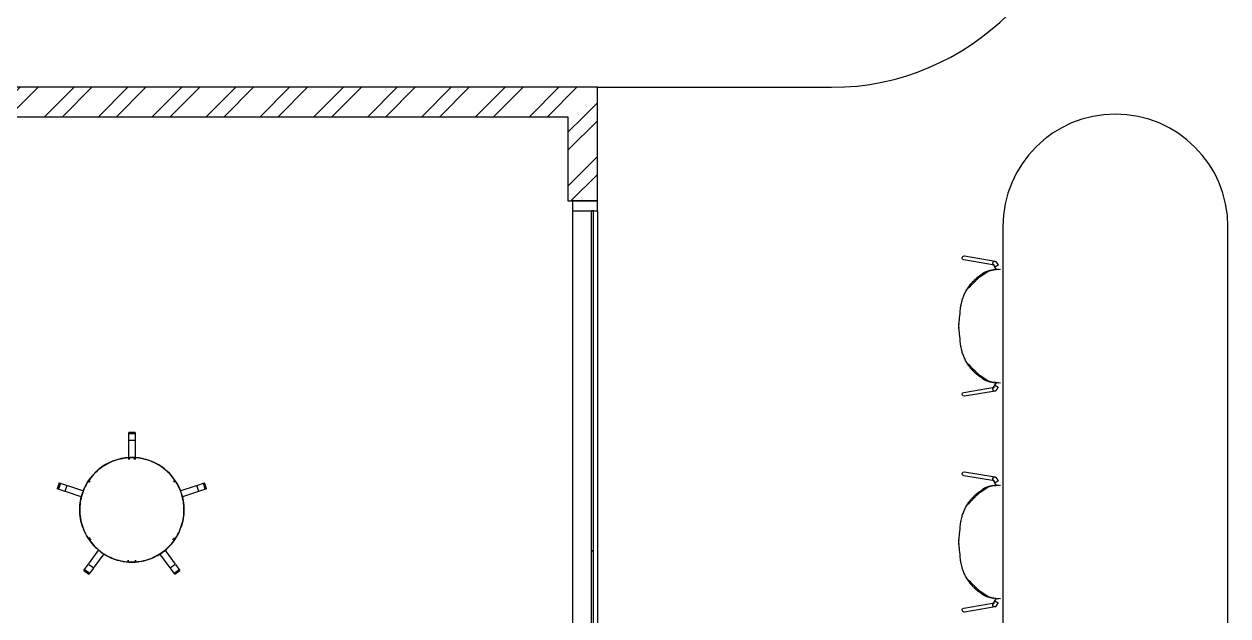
# Model space of a CAD drawing. Extents: x 6433 to 75181, y -2986 to 56414.
# Drawn here: x 26433 to 31248, y 18507 to 20876 of the extents above; entities that cross this region are included whole.
import ezdxf

# ---------------------------------------------------------------- set-up
doc = ezdxf.new("R2010")
doc.units = 0
doc.header["$MEASUREMENT"] = 0
for name, color, linetype in [('A-Furniture', 252, 'CONTINUOUS'), ('A-General', 1, 'CONTINUOUS'), ('A-Hatch__Brick', 2, 'CONTINUOUS'), ('A-Wall__Brick', 6, 'CONTINUOUS'), ('A-Window', 4, 'CONTINUOUS')]:
    doc.layers.add(name, color=color, linetype=linetype)
pattern_1 = [(45, (8381.06, 65736.02), (-107.76307, 107.76307), []), (45, (8452.9, 65736.02), (-107.76307, 107.76307), [])]

msp = doc.modelspace()

# ---------------------------------------------------------------- hatches: boundary and pattern name
at = {"layer": 'A-Hatch__Brick'}
h = msp.add_hatch(dxfattribs=at)
h.set_pattern_fill('ANSI32', color=256, scale=16, style=0)
h.set_pattern_definition(pattern_1)
h.paths.add_polyline_path([(28725.9, 20504.9), (28725.9, 20622.9), (25045.8, 20622.9), (25045.8, 20504.9), (28607.9, 20504.9)])
h = msp.add_hatch(dxfattribs=at)
h.set_pattern_fill('ANSI32', color=256, scale=16, style=0)
h.set_pattern_definition(pattern_1)
h.paths.add_polyline_path([(28725.9, 14887.9), (28607.9, 14887.9), (28607.9, 14084.9), (28725.9, 14084.9), (28725.9, 14578.8)])
h.paths.add_polyline_path([(28725.9, 20504.9), (28607.9, 20504.9), (28607.9, 20167.9), (28725.9, 20167.9)])

# ---------------------------------------------------------------- linework, layer by layer
at = {"layer": 'A-Furniture'}
for p, q in [((30348, 20065.6), (30348, 17939.4)), ((31248, 17939.4), (31248, 20065.6)), ((30194.2, 19947.8), (30316.4, 19927)), ((30313.7, 19911.3), (30191.5, 19932)), ((30281.1, 19885.6), (30288.9, 19888.7)), ((30287.2, 19886), (30293.7, 19888.6)), ((30288.9, 19888.7), (30297.1, 19890.9)), ((30293.7, 19888.6), (30304.7, 19891)), ((30297.1, 19890.9), (30303.8, 19892.2)), ((30303.8, 19892.2), (30310.7, 19893.3)), ((30304.7, 19891), (30319.7, 19893.1)), ((30307.9, 19916.1), (30308, 19915.8)), ((30308, 19915.8), (30308.2, 19915.5)), ((30308.2, 19915.5), (30308.3, 19915.2)), ((30308.3, 19915.2), (30308.5, 19914.9)), ((30308.5, 19914.9), (30308.6, 19914.6)), ((30308.6, 19914.6), (30308.8, 19914.3)), ((30308.8, 19914.3), (30309, 19913.9)), ((30309, 19913.9), (30309.2, 19913.6)), ((30309.2, 19913.6), (30309.4, 19913.3)), ((30309.4, 19913.3), (30309.6, 19912.9)), ((30309.6, 19912.9), (30309.8, 19912.6)), ((30309.8, 19912.6), (30310, 19912.2)), ((30310, 19912.2), (30310.2, 19911.8)), ((30310.2, 19911.8), (30310.5, 19911.4)), ((30310.5, 19911.4), (30310.7, 19911)), ((30310.7, 19911), (30311, 19910.6)), ((30310.7, 19893.3), (30317.6, 19894)), ((30311, 19910.6), (30311.2, 19910.2)), ((30311.2, 19910.2), (30311.5, 19909.7)), ((30311.5, 19909.7), (30311.8, 19909.3)), ((30311.8, 19909.3), (30312.1, 19908.8)), ((30312.1, 19908.8), (30312.4, 19908.3)), ((30312.4, 19908.3), (30312.7, 19907.9)), ((30312.7, 19907.9), (30313, 19907.4)), ((30313, 19907.4), (30313.3, 19906.9)), ((30313.3, 19906.9), (30313.6, 19906.4)), ((30313.6, 19906.4), (30313.9, 19905.9)), ((30313.9, 19905.9), (30314.3, 19905.4)), ((30314.3, 19905.4), (30314.6, 19904.9)), ((30314.6, 19904.9), (30314.9, 19904.4)), ((30314.9, 19904.4), (30315.2, 19903.9)), ((30315.2, 19903.9), (30315.6, 19903.4)), ((30315.6, 19903.4), (30315.9, 19902.9)), ((30315.9, 19902.9), (30316.1, 19902.6)), ((30329.4, 19911.5), (30316.1, 19902.6)), ((30322.3, 19893.3), (30316.1, 19902.6)), ((30316.1, 19902.6), (30316.1, 19902.6)), ((30317.6, 19894), (30324.5, 19894.5)), ((30319.7, 19893.1), (30337.8, 19894.6)), ((30322.5, 19922.6), (30322.5, 19922.6)), ((30322.5, 19922.6), (30322.5, 19922.5)), ((30322.5, 19922.5), (30322.6, 19922.4)), ((30322.6, 19922.4), (30322.7, 19922.2)), ((30322.7, 19922.2), (30322.8, 19922.1)), ((30322.8, 19922.1), (30322.9, 19921.9)), ((30322.9, 19921.9), (30323, 19921.6)), ((30323, 19921.6), (30323.2, 19921.4)), ((30323.2, 19921.4), (30323.3, 19921.1)), ((30323.3, 19921.1), (30323.5, 19920.8)), ((30323.5, 19920.8), (30323.7, 19920.5)), ((30323.7, 19920.5), (30323.9, 19920.2)), ((30323.9, 19920.2), (30324.1, 19919.8)), ((30324.1, 19919.8), (30324.3, 19919.5)), ((30324.3, 19919.5), (30324.5, 19919.1)), ((30324.5, 19919.1), (30324.7, 19918.7)), ((30324.5, 19894.5), (30331.4, 19894.6)), ((30324.7, 19918.7), (30325, 19918.3)), ((30325, 19918.3), (30325.2, 19917.9)), ((30325.2, 19917.9), (30325.5, 19917.5)), ((30325.5, 19917.5), (30325.8, 19917.1)), ((30325.8, 19917.1), (30326.1, 19916.6)), ((30326.1, 19916.6), (30326.3, 19916.2)), ((30326.3, 19916.2), (30326.6, 19915.7)), ((30326.6, 19915.7), (30326.9, 19915.3)), ((30326.9, 19915.3), (30327.2, 19914.8)), ((30327.2, 19914.8), (30327.5, 19914.3)), ((30327.5, 19914.3), (30327.8, 19913.8)), ((30327.8, 19913.8), (30328.2, 19913.4)), ((30328.2, 19913.4), (30328.5, 19912.9)), ((30328.5, 19912.9), (30328.8, 19912.4)), ((30328.8, 19912.4), (30329.1, 19911.9)), ((30329.1, 19911.9), (30329.4, 19911.5)), ((30251.2, 19866), (30252.5, 19867)), ((30252.5, 19867), (30253.7, 19867.9)), ((30253.7, 19867.9), (30266.5, 19877.2)), ((30256.8, 19865.6), (30257.1, 19865.8)), ((30257.1, 19865.8), (30257.4, 19866)), ((30257.4, 19866), (30287.2, 19886)), ((30266.5, 19877.2), (30273.6, 19881.8)), ((30273.6, 19881.8), (30281.1, 19885.6)), ((30180.7, 19752.7), (30181.9, 19758.5)), ((30181.9, 19758.5), (30183.3, 19764.3)), ((30173.7, 19692.2), (30174.5, 19699.8)), ((30174.5, 19699.8), (30175.4, 19708.4)), ((30175.4, 19708.4), (30176.4, 19717.6)), ((30176.4, 19717.6), (30177.4, 19727.4)), ((30177.4, 19727.4), (30178.5, 19737.5)), ((30171.8, 19674.1), (30171.6, 19672.4)), ((30171.6, 19672.2), (30171.7, 19673.5)), ((30171.6, 19672.4), (30171.6, 19672.2)), ((30171.6, 19662), (30171.6, 19672.1)), ((30171.7, 19660.6), (30171.6, 19661.9)), ((30171.6, 19661.9), (30171.6, 19661.6)), ((30171.6, 19661.6), (30171.8, 19660)), ((30171.7, 19673.5), (30172, 19676.2)), ((30172, 19657.9), (30171.7, 19660.6)), ((30172, 19676.2), (30172.4, 19680.2)), ((30172.4, 19653.9), (30172, 19657.9)), ((30172.4, 19680.2), (30173, 19685.6)), ((30173, 19648.5), (30172.4, 19653.9)), ((30173, 19685.6), (30173.7, 19692.2)), ((30173.7, 19641.9), (30173, 19648.5)), ((30174.5, 19634.3), (30173.7, 19641.9)), ((30175.4, 19625.7), (30174.5, 19634.3)), ((30176.4, 19616.5), (30175.4, 19625.7)), ((30177.4, 19606.7), (30176.4, 19616.5)), ((30178.5, 19596.5), (30177.4, 19606.7)), ((30181.9, 19575.6), (30180.7, 19581.4)), ((30183.3, 19569.8), (30181.9, 19575.6)), ((30252.5, 19467.1), (30251.2, 19468.1)), ((30253.7, 19466.2), (30252.5, 19467.1)), ((30266.5, 19456.9), (30253.7, 19466.2)), ((30257.1, 19468.3), (30256.8, 19468.5)), ((30257.4, 19468.1), (30257.1, 19468.3)), ((30287.2, 19448.1), (30257.4, 19468.1)), ((30273.6, 19452.3), (30266.5, 19456.9)), ((30191.5, 19402.1), (30313.7, 19422.8)), ((30316.4, 19407.1), (30194.2, 19386.3)), ((30281.1, 19448.5), (30273.6, 19452.3)), ((30288.9, 19445.4), (30281.1, 19448.5)), ((30293.7, 19445.5), (30287.2, 19448.1)), ((30297.1, 19443.2), (30288.9, 19445.4)), ((30304.7, 19443), (30293.7, 19445.5)), ((30303.8, 19441.9), (30297.1, 19443.2)), ((30310.7, 19440.8), (30303.8, 19441.9)), ((30319.7, 19441), (30304.7, 19443)), ((30307.9, 19418), (30308, 19418.3)), ((30308, 19418.3), (30308.2, 19418.6)), ((30308.2, 19418.6), (30308.3, 19418.9)), ((30308.3, 19418.9), (30308.5, 19419.2)), ((30308.5, 19419.2), (30308.6, 19419.5)), ((30308.6, 19419.5), (30308.8, 19419.8)), ((30308.8, 19419.8), (30309, 19420.1)), ((30309, 19420.1), (30309.2, 19420.5)), ((30309.2, 19420.5), (30309.4, 19420.8)), ((30309.4, 19420.8), (30309.6, 19421.2)), ((30309.6, 19421.2), (30309.8, 19421.5)), ((30309.8, 19421.5), (30310, 19421.9)), ((30310, 19421.9), (30310.2, 19422.3)), ((30310.2, 19422.3), (30310.5, 19422.7)), ((30310.5, 19422.7), (30310.7, 19423.1)), ((30317.6, 19440.1), (30310.7, 19440.8)), ((30310.7, 19423.1), (30311, 19423.5)), ((30311, 19423.5), (30311.2, 19423.9)), ((30311.2, 19423.9), (30311.5, 19424.4)), ((30311.5, 19424.4), (30311.8, 19424.8)), ((30311.8, 19424.8), (30312.1, 19425.3)), ((30312.1, 19425.3), (30312.4, 19425.8)), ((30312.4, 19425.8), (30312.7, 19426.2)), ((30312.7, 19426.2), (30313, 19426.7)), ((30313, 19426.7), (30313.3, 19427.2)), ((30313.3, 19427.2), (30313.6, 19427.7)), ((30313.6, 19427.7), (30313.9, 19428.2)), ((30313.9, 19428.2), (30314.3, 19428.7)), ((30314.3, 19428.7), (30314.6, 19429.2)), ((30314.6, 19429.2), (30314.9, 19429.7)), ((30314.9, 19429.7), (30315.2, 19430.2)), ((30315.2, 19430.2), (30315.6, 19430.7)), ((30315.6, 19430.7), (30315.9, 19431.2)), ((30315.9, 19431.2), (30316.1, 19431.5)), ((30316.1, 19431.5), (30322.3, 19440.8)), ((30316.1, 19431.5), (30316.1, 19431.5)), ((30316.1, 19431.5), (30329.4, 19422.6)), ((30324.5, 19439.6), (30317.6, 19440.1)), ((30337.8, 19439.5), (30319.7, 19441)), ((30322.5, 19411.6), (30322.6, 19411.7)), ((30322.5, 19411.5), (30322.5, 19411.6)), ((30322.5, 19411.5), (30322.5, 19411.5)), ((30322.6, 19411.7), (30322.7, 19411.8)), ((30322.7, 19411.8), (30322.8, 19412)), ((30322.8, 19412), (30322.9, 19412.2)), ((30322.9, 19412.2), (30323, 19412.5)), ((30323, 19412.5), (30323.2, 19412.7)), ((30323.2, 19412.7), (30323.3, 19413)), ((30323.3, 19413), (30323.5, 19413.3)), ((30323.5, 19413.3), (30323.7, 19413.6)), ((30323.7, 19413.6), (30323.9, 19413.9)), ((30323.9, 19413.9), (30324.1, 19414.2)), ((30324.1, 19414.2), (30324.3, 19414.6)), ((30324.3, 19414.6), (30324.5, 19415)), ((30331.4, 19439.5), (30324.5, 19439.6)), ((30324.5, 19415), (30324.7, 19415.4)), ((30324.7, 19415.4), (30325, 19415.8)), ((30325, 19415.8), (30325.2, 19416.2)), ((30325.2, 19416.2), (30325.5, 19416.6)), ((30325.5, 19416.6), (30325.8, 19417)), ((30325.8, 19417), (30326.1, 19417.5)), ((30326.1, 19417.5), (30326.3, 19417.9)), ((30326.3, 19417.9), (30326.6, 19418.4)), ((30326.6, 19418.4), (30326.9, 19418.8)), ((30326.9, 19418.8), (30327.2, 19419.3)), ((30327.2, 19419.3), (30327.5, 19419.8)), ((30327.5, 19419.8), (30327.8, 19420.2)), ((30327.8, 19420.2), (30328.2, 19420.7)), ((30328.2, 19420.7), (30328.5, 19421.2)), ((30328.5, 19421.2), (30328.8, 19421.7)), ((30328.8, 19421.7), (30329.1, 19422.2)), ((30329.1, 19422.2), (30329.4, 19422.6)), ((26876.7, 19241.5), (26851.3, 19241.5)), ((26851.3, 19208.6), (26851.3, 19241.5)), ((26876.7, 19241.5), (26851.3, 19241.5)), ((26876.7, 19236.7), (26851.3, 19236.7)), ((26876.7, 19241.5), (26876.7, 19208.6)), ((26876.7, 19209.4), (26851.3, 19209.4)), ((26851.3, 19203.2), (26851.3, 19209.4)), ((26876.7, 19209.4), (26851.3, 19209.4)), ((26851.3, 19140), (26851.3, 19203.2)), ((26876.7, 19209.4), (26876.7, 19203.2)), ((26876.7, 19203.2), (26876.7, 19140)), ((26769.8, 19117.9), (26762.4, 19114)), ((26777.3, 19121.5), (26769.8, 19117.9)), ((26784.9, 19124.8), (26777.3, 19121.5)), ((26792.7, 19127.9), (26784.9, 19124.8)), ((26800.6, 19130.6), (26792.7, 19127.9)), ((26808.6, 19132.9), (26800.6, 19130.6)), ((26816.7, 19135), (26808.6, 19132.9)), ((26824.8, 19136.7), (26816.7, 19135)), ((26833, 19138.1), (26824.8, 19136.7)), ((26841.3, 19139.2), (26833, 19138.1)), ((26849.6, 19139.9), (26841.3, 19139.2)), ((26857.9, 19140.4), (26849.6, 19139.9)), ((26866.3, 19140.4), (26857.9, 19140.4)), ((26874.6, 19140.2), (26866.3, 19140.4)), ((26882.9, 19139.6), (26874.6, 19140.2)), ((26891.2, 19138.7), (26882.9, 19139.6)), ((26899.5, 19137.4), (26891.2, 19138.7)), ((26907.7, 19135.8), (26899.5, 19137.4)), ((26915.8, 19133.9), (26907.7, 19135.8)), ((26923.8, 19131.7), (26915.8, 19133.9)), ((26931.8, 19129.1), (26923.8, 19131.7)), ((26939.6, 19126.3), (26931.8, 19129.1)), ((26947.3, 19123.1), (26939.6, 19126.3)), ((26954.9, 19119.6), (26947.3, 19123.1)), ((26962.3, 19115.8), (26954.9, 19119.6)), ((26710.3, 19072.8), (26704.8, 19066.5)), ((26716, 19078.8), (26710.3, 19072.8)), ((26722, 19084.6), (26716, 19078.8)), ((26728.2, 19090.2), (26722, 19084.6)), ((26734.7, 19095.5), (26728.2, 19090.2)), ((26741.3, 19100.5), (26734.7, 19095.5)), ((26748.2, 19105.3), (26741.3, 19100.5)), ((26755.2, 19109.8), (26748.2, 19105.3)), ((26762.4, 19114), (26755.2, 19109.8)), ((26969.6, 19111.8), (26962.3, 19115.8)), ((26976.7, 19107.4), (26969.6, 19111.8)), ((26983.6, 19102.7), (26976.7, 19107.4)), ((26990.4, 19097.8), (26983.6, 19102.7)), ((26996.9, 19092.6), (26990.4, 19097.8)), ((27003.2, 19087.2), (26996.9, 19092.6)), ((27009.3, 19081.5), (27003.2, 19087.2)), ((27015.2, 19075.6), (27009.3, 19081.5)), ((27020.8, 19069.4), (27015.2, 19075.6)), ((27026.2, 19063), (27020.8, 19069.4)), ((30313.7, 19047.9), (30191.5, 19068.6)), ((30194.2, 19084.4), (30316.4, 19063.7)), ((26573.7, 19039.7), (26565.8, 19015.5)), ((26573.7, 19039.7), (26565.8, 19015.5)), ((26578.2, 19038.2), (26570.3, 19014.1)), ((26573.7, 19039.7), (26604.9, 19029.6)), ((26604.1, 19029.8), (26596.3, 19005.7)), ((26604.1, 19029.8), (26596.3, 19005.7)), ((26604.1, 19029.8), (26610, 19027.9)), ((26610, 19027.9), (26670.4, 19008.3)), ((26677.3, 19024.8), (26673.8, 19017.3)), ((26681.2, 19032.2), (26677.3, 19024.8)), ((26685.4, 19039.4), (26681.2, 19032.2)), ((26689.8, 19046.5), (26685.4, 19039.4)), ((26694.5, 19053.4), (26689.8, 19046.5)), ((26699.5, 19060), (26694.5, 19053.4)), ((26704.8, 19066.5), (26699.5, 19060)), ((27031.3, 19056.5), (27026.2, 19063)), ((27036.1, 19049.7), (27031.3, 19056.5)), ((27040.7, 19042.7), (27036.1, 19049.7)), ((27045, 19035.5), (27040.7, 19042.7)), ((27049, 19028.2), (27045, 19035.5)), ((27052.7, 19020.7), (27049, 19028.2)), ((27056.1, 19013.1), (27052.7, 19020.7)), ((27057.7, 19008.3), (27118.1, 19027.9)), ((27118.1, 19027.9), (27124, 19029.8)), ((27123.2, 19029.6), (27154.4, 19039.7)), ((27131.8, 19005.7), (27124, 19029.8)), ((27131.8, 19005.7), (27124, 19029.8)), ((27157.7, 19014.1), (27149.9, 19038.2)), ((27162.3, 19015.5), (27154.4, 19039.7)), ((27162.3, 19015.5), (27154.4, 19039.7)), ((30257.4, 19002.7), (30287.2, 19022.6)), ((30273.6, 19018.4), (30281.1, 19022.3)), ((30281.1, 19022.3), (30288.9, 19025.3)), ((30287.2, 19022.6), (30293.7, 19025.3)), ((30288.9, 19025.3), (30297.1, 19027.5)), ((30293.7, 19025.3), (30304.7, 19027.7)), ((30297.1, 19027.5), (30303.8, 19028.9)), ((30303.8, 19028.9), (30310.7, 19029.9)), ((30304.7, 19027.7), (30319.7, 19029.7)), ((30307.9, 19052.7), (30308, 19052.4)), ((30308, 19052.4), (30308.2, 19052.1)), ((30308.2, 19052.1), (30308.3, 19051.8)), ((30308.3, 19051.8), (30308.5, 19051.5)), ((30308.5, 19051.5), (30308.6, 19051.2)), ((30308.6, 19051.2), (30308.8, 19050.9)), ((30308.8, 19050.9), (30309, 19050.6)), ((30309, 19050.6), (30309.2, 19050.3)), ((30309.2, 19050.3), (30309.4, 19049.9)), ((30309.4, 19049.9), (30309.6, 19049.6)), ((30309.6, 19049.6), (30309.8, 19049.2)), ((30309.8, 19049.2), (30310, 19048.8)), ((30310, 19048.8), (30310.2, 19048.5)), ((30310.2, 19048.5), (30310.5, 19048.1)), ((30310.5, 19048.1), (30310.7, 19047.7)), ((30310.7, 19047.7), (30311, 19047.2)), ((30310.7, 19029.9), (30317.6, 19030.7)), ((30311, 19047.2), (30311.2, 19046.8)), ((30311.2, 19046.8), (30311.5, 19046.4)), ((30311.5, 19046.4), (30311.8, 19045.9)), ((30311.8, 19045.9), (30312.1, 19045.5)), ((30312.1, 19045.5), (30312.4, 19045)), ((30312.4, 19045), (30312.7, 19044.5)), ((30312.7, 19044.5), (30313, 19044)), ((30313, 19044), (30313.3, 19043.5)), ((30313.3, 19043.5), (30313.6, 19043.1)), ((30313.6, 19043.1), (30313.9, 19042.6)), ((30313.9, 19042.6), (30314.3, 19042.1)), ((30314.3, 19042.1), (30314.6, 19041.5)), ((30314.6, 19041.5), (30314.9, 19041)), ((30314.9, 19041), (30315.2, 19040.5)), ((30315.2, 19040.5), (30315.6, 19040)), ((30315.6, 19040), (30315.9, 19039.5)), ((30315.9, 19039.5), (30316.1, 19039.2)), ((30329.4, 19048.1), (30316.1, 19039.2)), ((30316.1, 19039.2), (30316.1, 19039.3)), ((30322.3, 19030), (30316.1, 19039.2)), ((30317.6, 19030.7), (30324.5, 19031.1)), ((30319.7, 19029.7), (30337.8, 19031.3)), ((30322.5, 19059.3), (30322.5, 19059.2)), ((30322.5, 19059.2), (30322.5, 19059.2)), ((30322.5, 19059.2), (30322.6, 19059)), ((30322.6, 19059), (30322.7, 19058.9)), ((30322.7, 19058.9), (30322.8, 19058.7)), ((30322.8, 19058.7), (30322.9, 19058.5)), ((30322.9, 19058.5), (30323, 19058.3)), ((30323, 19058.3), (30323.2, 19058)), ((30323.2, 19058), (30323.3, 19057.8)), ((30323.3, 19057.8), (30323.5, 19057.5)), ((30323.5, 19057.5), (30323.7, 19057.2)), ((30323.7, 19057.2), (30323.9, 19056.8)), ((30323.9, 19056.8), (30324.1, 19056.5)), ((30324.1, 19056.5), (30324.3, 19056.1)), ((30324.3, 19056.1), (30324.5, 19055.8)), ((30324.5, 19055.8), (30324.7, 19055.4)), ((30324.5, 19031.1), (30331.4, 19031.3)), ((30324.7, 19055.4), (30325, 19055)), ((30325, 19055), (30325.2, 19054.6)), ((30325.2, 19054.6), (30325.5, 19054.2)), ((30325.5, 19054.2), (30325.8, 19053.7)), ((30325.8, 19053.7), (30326.1, 19053.3)), ((30326.1, 19053.3), (30326.3, 19052.8)), ((30326.3, 19052.8), (30326.6, 19052.4)), ((30326.6, 19052.4), (30326.9, 19051.9)), ((30326.9, 19051.9), (30327.2, 19051.5)), ((30327.2, 19051.5), (30327.5, 19051)), ((30327.5, 19051), (30327.8, 19050.5)), ((30327.8, 19050.5), (30328.2, 19050)), ((30328.2, 19050), (30328.5, 19049.5)), ((30328.5, 19049.5), (30328.8, 19049)), ((30328.8, 19049), (30329.1, 19048.6)), ((30329.1, 19048.6), (30329.4, 19048.1)), ((26597, 19005.4), (26565.8, 19015.5)), ((26602.2, 19003.7), (26596.3, 19005.7)), ((26661.8, 18984.4), (26602.2, 19003.7)), ((26660.6, 18977.8), (26659, 18969.6)), ((26662.6, 18985.9), (26660.6, 18977.8)), ((26664.9, 18993.9), (26662.6, 18985.9)), ((26667.6, 19001.8), (26664.9, 18993.9)), ((26670.5, 19009.6), (26667.6, 19001.8)), ((26673.8, 19017.3), (26670.5, 19009.6)), ((27059.2, 19005.4), (27056.1, 19013.1)), ((27062, 18997.5), (27059.2, 19005.4)), ((27064.4, 18989.6), (27062, 18997.5)), ((27066.6, 18981.5), (27064.4, 18989.6)), ((27125.9, 19003.7), (27066.3, 18984.4)), ((27068.4, 18973.4), (27066.6, 18981.5)), ((27069.9, 18965.2), (27068.4, 18973.4)), ((27131.8, 19005.7), (27125.9, 19003.7)), ((27162.3, 19015.5), (27131, 19005.4)), ((30251.2, 19002.7), (30252.5, 19003.6)), ((30252.5, 19003.6), (30253.7, 19004.5)), ((30253.7, 19004.5), (30266.5, 19013.8)), ((30256.8, 19002.3), (30257.1, 19002.5)), ((30257.1, 19002.5), (30257.4, 19002.7)), ((30266.5, 19013.8), (30273.6, 19018.4)), ((26655.6, 18936.4), (26655.5, 18931.9)), ((26655.5, 18931.9), (26655.7, 18923.6)), ((26655.9, 18944.8), (26655.6, 18936.4)), ((26655.7, 18923.6), (26656.2, 18915.3)), ((26656.6, 18953.1), (26655.9, 18944.8)), ((26657.6, 18961.4), (26656.6, 18953.1)), ((26659, 18969.6), (26657.6, 18961.4)), ((27071, 18956.9), (27069.9, 18965.2)), ((27071.9, 18948.6), (27071, 18956.9)), ((27072.4, 18940.3), (27071.9, 18948.6)), ((27072.2, 18919.1), (27072.5, 18927.4)), ((27072.5, 18931.9), (27072.4, 18940.3)), ((27072.5, 18927.4), (27072.5, 18931.9)), ((26656.2, 18915.3), (26657, 18907)), ((26657, 18907), (26658.2, 18898.7)), ((26658.2, 18898.7), (26659.7, 18890.5)), ((26659.7, 18890.5), (26661.5, 18882.4)), ((26661.5, 18882.4), (26663.6, 18874.3)), ((27063.1, 18870), (27065.5, 18878)), ((27065.5, 18878), (27067.4, 18886.1)), ((27067.4, 18886.1), (27069.1, 18894.3)), ((27069.1, 18894.3), (27070.5, 18902.5)), ((27070.5, 18902.5), (27071.5, 18910.8)), ((27071.5, 18910.8), (27072.2, 18919.1)), ((30180.7, 18889.3), (30181.9, 18895.1)), ((30181.9, 18895.1), (30183.3, 18900.9)), ((26663.6, 18874.3), (26666.1, 18866.3)), ((26666.1, 18866.3), (26668.9, 18858.5)), ((26668.9, 18858.5), (26672, 18850.7)), ((26672, 18850.7), (26675.4, 18843.1)), ((26675.4, 18843.1), (26679.1, 18835.6)), ((26679.1, 18835.6), (26683.1, 18828.3)), ((26683.1, 18828.3), (26687.4, 18821.2)), ((27042.7, 18824.4), (27046.9, 18831.7)), ((27046.9, 18831.7), (27050.7, 18839.1)), ((27050.7, 18839.1), (27054.3, 18846.6)), ((27054.3, 18846.6), (27057.5, 18854.3)), ((27057.5, 18854.3), (27060.5, 18862.1)), ((27060.5, 18862.1), (27063.1, 18870)), ((30173, 18822.3), (30173.7, 18828.8)), ((30173.7, 18828.8), (30174.5, 18836.5)), ((30174.5, 18836.5), (30175.4, 18845)), ((30175.4, 18845), (30176.4, 18854.3)), ((30176.4, 18854.3), (30177.4, 18864.1)), ((30177.4, 18864.1), (30178.5, 18874.2)), ((26687.4, 18821.2), (26691.9, 18814.2)), ((26691.9, 18814.2), (26696.8, 18807.4)), ((26696.8, 18807.4), (26701.9, 18800.8)), ((26701.9, 18800.8), (26707.3, 18794.4)), ((26707.3, 18794.4), (26712.9, 18788.3)), ((26712.9, 18788.3), (26718.8, 18782.4)), ((26718.8, 18782.4), (26724.9, 18776.7)), ((26999.8, 18773.7), (27006, 18779.3)), ((27006, 18779.3), (27012, 18785.1)), ((27012, 18785.1), (27017.8, 18791.1)), ((27017.8, 18791.1), (27023.3, 18797.4)), ((27023.3, 18797.4), (27028.6, 18803.8)), ((27028.6, 18803.8), (27033.5, 18810.5)), ((27033.5, 18810.5), (27038.3, 18817.4)), ((27038.3, 18817.4), (27042.7, 18824.4)), ((30171.8, 18810.8), (30171.6, 18809.1)), ((30171.6, 18808.9), (30171.7, 18810.1)), ((30171.6, 18809.1), (30171.6, 18808.9)), ((30171.6, 18798.6), (30171.6, 18808.8)), ((30171.7, 18797.3), (30171.6, 18798.5)), ((30171.6, 18798.5), (30171.6, 18798.3)), ((30171.6, 18798.3), (30171.8, 18796.6)), ((30171.7, 18810.1), (30172, 18812.8)), ((30172, 18794.6), (30171.7, 18797.3)), ((30172, 18812.8), (30172.4, 18816.9)), ((30172.4, 18790.5), (30172, 18794.6)), ((30172.4, 18816.9), (30173, 18822.3)), ((30173, 18785.1), (30172.4, 18790.5)), ((30173.7, 18778.6), (30173, 18785.1)), ((26694.3, 18720), (26731.6, 18771.4)), ((26751.8, 18756), (26714.9, 18705.1)), ((26724.9, 18776.7), (26731.2, 18771.2)), ((26731.2, 18771.2), (26737.7, 18766)), ((26737.7, 18766), (26744.5, 18761.1)), ((26744.5, 18761.1), (26751.4, 18756.5)), ((26751.4, 18756.5), (26758.5, 18752.1)), ((26758.5, 18752.1), (26765.8, 18748)), ((26765.8, 18748), (26773.2, 18744.3)), ((26773.2, 18744.3), (26780.8, 18740.8)), ((26780.8, 18740.8), (26788.5, 18737.6)), ((26788.5, 18737.6), (26796.3, 18734.7)), ((26796.3, 18734.7), (26804.3, 18732.2)), ((26804.3, 18732.2), (26812.3, 18729.9)), ((26919.5, 18730.9), (26927.5, 18733.3)), ((26927.5, 18733.3), (26935.4, 18736)), ((26935.4, 18736), (26943.2, 18739)), ((26943.2, 18739), (26950.8, 18742.3)), ((26950.8, 18742.3), (26958.3, 18746)), ((26958.3, 18746), (26965.7, 18749.9)), ((26965.7, 18749.9), (26972.9, 18754.1)), ((26972.9, 18754.1), (26979.9, 18758.6)), ((27013.2, 18705.1), (26976.2, 18756)), ((26979.9, 18758.6), (26986.7, 18763.4)), ((26986.7, 18763.4), (26993.4, 18768.4)), ((26993.4, 18768.4), (26999.8, 18773.7)), ((26996.4, 18771.4), (27033.7, 18720)), ((30174.5, 18770.9), (30173.7, 18778.6)), ((30175.4, 18762.4), (30174.5, 18770.9)), ((30176.4, 18753.1), (30175.4, 18762.4)), ((30177.4, 18743.3), (30176.4, 18753.1)), ((30178.5, 18733.2), (30177.4, 18743.3)), ((26671.9, 18689.1), (26689.6, 18713.5)), ((26671.9, 18689.1), (26692.4, 18674.2)), ((26671.9, 18689.1), (26692.4, 18674.2)), ((26674.7, 18693), (26695.2, 18678)), ((26690.7, 18715), (26694.3, 18720)), ((26690.7, 18715), (26711.2, 18700.1)), ((26690.7, 18715), (26711.2, 18700.1)), ((26710.1, 18698.6), (26692.4, 18674.2)), ((26714.9, 18705.1), (26711.2, 18700.1)), ((26812.3, 18729.9), (26820.4, 18728)), ((26820.4, 18728), (26828.6, 18726.5)), ((26828.6, 18726.5), (26836.8, 18725.2)), ((26836.8, 18725.2), (26845.1, 18724.3)), ((26845.1, 18724.3), (26853.5, 18723.7)), ((26853.5, 18723.7), (26861.8, 18723.4)), ((26861.8, 18723.4), (26870.1, 18723.5)), ((26870.1, 18723.5), (26878.5, 18723.9)), ((26878.5, 18723.9), (26886.8, 18724.7)), ((26886.8, 18724.7), (26895, 18725.7)), ((26895, 18725.7), (26903.3, 18727.1)), ((26903.3, 18727.1), (26911.4, 18728.9)), ((26911.4, 18728.9), (26919.5, 18730.9)), ((27016.8, 18700.1), (27013.2, 18705.1)), ((27016.8, 18700.1), (27037.4, 18715)), ((27016.8, 18700.1), (27037.4, 18715)), ((27035.7, 18674.2), (27017.9, 18698.6)), ((27032.9, 18678), (27053.4, 18693)), ((27033.7, 18720), (27037.4, 18715)), ((27035.7, 18674.2), (27056.2, 18689.1)), ((27035.7, 18674.2), (27056.2, 18689.1)), ((27038.5, 18713.5), (27056.2, 18689.1)), ((30181.9, 18712.2), (30180.7, 18718.1)), ((30183.3, 18706.5), (30181.9, 18712.2)), ((30252.5, 18603.8), (30251.2, 18604.7)), ((30253.7, 18602.9), (30252.5, 18603.8)), ((30266.5, 18593.6), (30253.7, 18602.9)), ((30257.1, 18604.9), (30256.8, 18605.1)), ((30257.4, 18604.7), (30257.1, 18604.9)), ((30287.2, 18584.8), (30257.4, 18604.7)), ((30273.6, 18589), (30266.5, 18593.6)), ((30281.1, 18585.1), (30273.6, 18589)), ((30191.5, 18538.7), (30313.7, 18559.5)), ((30316.4, 18543.7), (30194.2, 18523)), ((30288.9, 18582.1), (30281.1, 18585.1)), ((30293.7, 18582.1), (30287.2, 18584.8)), ((30297.1, 18579.8), (30288.9, 18582.1)), ((30304.7, 18579.7), (30293.7, 18582.1)), ((30303.8, 18578.5), (30297.1, 18579.8)), ((30310.7, 18577.5), (30303.8, 18578.5)), ((30319.7, 18577.7), (30304.7, 18579.7)), ((30307.9, 18554.7), (30308, 18555)), ((30308, 18555), (30308.2, 18555.3)), ((30308.2, 18555.3), (30308.3, 18555.6)), ((30308.3, 18555.6), (30308.5, 18555.9)), ((30308.5, 18555.9), (30308.6, 18556.2)), ((30308.6, 18556.2), (30308.8, 18556.5)), ((30308.8, 18556.5), (30309, 18556.8)), ((30309, 18556.8), (30309.2, 18557.1)), ((30309.2, 18557.1), (30309.4, 18557.5)), ((30309.4, 18557.5), (30309.6, 18557.8)), ((30309.6, 18557.8), (30309.8, 18558.2)), ((30309.8, 18558.2), (30310, 18558.6)), ((30310, 18558.6), (30310.2, 18558.9)), ((30310.2, 18558.9), (30310.5, 18559.3)), ((30310.5, 18559.3), (30310.7, 18559.7)), ((30317.6, 18576.7), (30310.7, 18577.5)), ((30310.7, 18559.7), (30311, 18560.2)), ((30311, 18560.2), (30311.2, 18560.6)), ((30311.2, 18560.6), (30311.5, 18561)), ((30311.5, 18561), (30311.8, 18561.5)), ((30311.8, 18561.5), (30312.1, 18561.9)), ((30312.1, 18561.9), (30312.4, 18562.4)), ((30312.4, 18562.4), (30312.7, 18562.9)), ((30312.7, 18562.9), (30313, 18563.4)), ((30313, 18563.4), (30313.3, 18563.8)), ((30313.3, 18563.8), (30313.6, 18564.3)), ((30313.6, 18564.3), (30313.9, 18564.8)), ((30313.9, 18564.8), (30314.3, 18565.3)), ((30314.3, 18565.3), (30314.6, 18565.8)), ((30314.6, 18565.8), (30314.9, 18566.4)), ((30314.9, 18566.4), (30315.2, 18566.9)), ((30315.2, 18566.9), (30315.6, 18567.4)), ((30315.6, 18567.4), (30315.9, 18567.9)), ((30315.9, 18567.9), (30316.1, 18568.1)), ((30316.1, 18568.1), (30322.3, 18577.4)), ((30316.1, 18568.1), (30316.1, 18568.1)), ((30316.1, 18568.1), (30329.4, 18559.3)), ((30324.5, 18576.3), (30317.6, 18576.7)), ((30337.8, 18576.1), (30319.7, 18577.7)), ((30322.5, 18548.2), (30322.6, 18548.4)), ((30322.5, 18548.1), (30322.5, 18548.2)), ((30322.5, 18548.2), (30322.5, 18548.2)), ((30322.6, 18548.4), (30322.7, 18548.5)), ((30322.7, 18548.5), (30322.8, 18548.7)), ((30322.8, 18548.7), (30322.9, 18548.9)), ((30322.9, 18548.9), (30323, 18549.1)), ((30323, 18549.1), (30323.2, 18549.4)), ((30323.2, 18549.4), (30323.3, 18549.6)), ((30323.3, 18549.6), (30323.5, 18549.9)), ((30323.5, 18549.9), (30323.7, 18550.2)), ((30323.7, 18550.2), (30323.9, 18550.6)), ((30323.9, 18550.6), (30324.1, 18550.9)), ((30324.1, 18550.9), (30324.3, 18551.3)), ((30324.3, 18551.3), (30324.5, 18551.6)), ((30331.4, 18576.1), (30324.5, 18576.3)), ((30324.5, 18551.6), (30324.7, 18552)), ((30324.7, 18552), (30325, 18552.4)), ((30325, 18552.4), (30325.2, 18552.8)), ((30325.2, 18552.8), (30325.5, 18553.2)), ((30325.5, 18553.2), (30325.8, 18553.7)), ((30325.8, 18553.7), (30326.1, 18554.1)), ((30326.1, 18554.1), (30326.3, 18554.6)), ((30326.3, 18554.6), (30326.6, 18555)), ((30326.6, 18555), (30326.9, 18555.5)), ((30326.9, 18555.5), (30327.2, 18555.9)), ((30327.2, 18555.9), (30327.5, 18556.4)), ((30327.5, 18556.4), (30327.8, 18556.9)), ((30327.8, 18556.9), (30328.2, 18557.4)), ((30328.2, 18557.4), (30328.5, 18557.9)), ((30328.5, 18557.9), (30328.8, 18558.3)), ((30328.8, 18558.3), (30329.1, 18558.8)), ((30329.1, 18558.8), (30329.4, 18559.3))]:
    msp.add_line(p, q, dxfattribs=at)
for centre, radius, start, end in [((30798, 20065.6), 450, 0, 180), ((26864, 18932), 209.5, 77.0106, 116.797), ((26864, 18932), 203.2, 92.3911, 94.3366), ((26864, 18932), 203.2, 85.6634, 87.6089), ((26864, 18932), 209.5, 49.3722, 75.2577), ((26864, 18932), 209.6, 118.5735, 158.2712), ((26864, 18932), 209.5, 21.726, 47.5269), ((26864, 18932), 203.2, 145.2239, 147.3661), ((26864, 18932), 203.2, 32.6339, 34.7761), ((26864, 18932), 209.6, 160.5426, 180), ((26864, 18932), 209.6, 0, 19.4574), ((26864, 18932), 209.6, 180, 199.3604), ((26864, 18932), 209.6, 340.6396, 0), ((26864, 18932), 209.5, 201.8581, 214.5217), ((26864, 18932), 209.6, 325.5008, 338.1389), ((26864, 18932), 209.5, 214.7387, 227.3435), ((26864, 18932), 203.2, 213.0983, 216.1828), ((26864, 18932), 209.6, 298.7937, 325.2388), ((26864, 18932), 203.2, 323.8172, 326.9017), ((26864, 18932), 209.5, 229.6036, 242.1811), ((26864, 18932), 209.5, 242.4511, 254.9973), ((26864, 18932), 209.6, 283.984, 296.5349), ((26864, 18932), 209.5, 257.2789, 283.6997), ((26864, 18932), 203.2, 265.0696, 266.5401), ((26864, 18932), 203.2, 273.4599, 274.9304)]:
    msp.add_arc(centre, radius, start, end, dxfattribs=at)
at = {"layer": 'A-Furniture', "extrusion": (0, 0, -1)}
for centre, major_axis, start_param, end_param in [((30192.8, 19939.9), (-1.34, -7.89), 0.087376, 2.967169), ((30192.8, 19939.9), (-1.34, -7.89), 2.967169, 3.228969), ((30315.1, 19919.2), (-1.34, -7.89), 0.087376, 2.967169), ((30315.2, 19919.3), (-7.31, -3.25), 1.134574, 2.967169), ((30315.1, 19919.2), (-1.34, -7.89), 2.967169, 4.014367), ((30315.1, 19919.2), (-1.34, -7.89), 4.276166, 4.537966), ((30315.1, 19414.9), (-1.34, 7.89), 3.316016, 5.93401), ((30315.2, 19414.7), (-7.31, 3.25), 3.316016, 5.148612), ((30315.1, 19414.9), (-1.34, 7.89), 2.530618, 3.316016), ((30315.1, 19414.9), (-1.34, 7.89), 1.745219, 2.007019), ((30315.2, 19414.7), (-7.31, 3.25), 2.530618, 3.054216), ((30192.8, 19394.2), (-1.34, 7.89), 3.316016, 6.195809), ((30192.8, 19394.2), (-1.34, 7.89), 3.054216, 3.316016), ((30192.8, 19076.5), (-1.34, -7.89), 0.087376, 2.967169), ((30192.8, 19076.5), (-1.34, -7.89), 2.967169, 3.228969), ((30315.1, 19055.8), (-1.34, -7.89), 0.087376, 2.967169), ((30315.2, 19056), (-7.31, -3.25), 1.134574, 2.967169), ((30315.1, 19055.8), (-1.34, -7.89), 2.967169, 4.014367), ((30315.1, 19055.8), (-1.34, -7.89), 4.276166, 4.537966), ((30192.8, 18530.9), (-1.34, 7.89), 3.316016, 6.195809), ((30315.1, 18551.6), (-1.34, 7.89), 3.316016, 5.93401), ((30315.2, 18551.4), (-7.31, 3.25), 3.316016, 5.148612), ((30315.1, 18551.6), (-1.34, 7.89), 2.530618, 3.316016), ((30315.1, 18551.6), (-1.34, 7.89), 1.745219, 2.007019), ((30315.2, 18551.4), (-7.31, 3.25), 2.530618, 3.054216), ((30192.8, 18530.9), (-1.34, 7.89), 3.054216, 3.316016)]:
    msp.add_ellipse(centre, major_axis=major_axis, ratio=0.962568, start_param=start_param, end_param=end_param, dxfattribs=at)
at = {"layer": 'A-Furniture'}
for points, knots in [([(30203.2, 19812.3), (30206, 19817), (30210.3, 19823.7), (30215.7, 19830.9), (30218.8, 19834.7), (30221.1, 19837.6), (30223.4, 19840.3), (30225.7, 19842.8), (30228.1, 19845.3), (30230.3, 19847.7), (30232.6, 19850), (30234.8, 19852.1), (30237, 19854.1), (30239, 19856), (30241, 19857.8), (30243, 19859.5), (30244.8, 19861), (30246.5, 19862.3), (30247.9, 19863.5), (30249.6, 19864.9), (30250.6, 19865.7), (30251.2, 19866)], [0, 0, 0, 0, 0.166667, 0.25, 0.291667, 0.333333, 0.375, 0.416667, 0.458333, 0.5, 0.541667, 0.583333, 0.625, 0.666667, 0.708333, 0.75, 0.791667, 0.833333, 0.875, 0.916667, 1, 1, 1, 1]), ([(30203.2, 19812.3), (30209.8, 19819.3), (30219.6, 19829.4), (30231.7, 19841.5), (30239.3, 19849.1), (30244.1, 19853.7), (30246.7, 19856.2), (30248.3, 19857.8), (30250.2, 19859.6), (30252.3, 19861.5), (30254.7, 19863.7), (30256.1, 19865), (30256.8, 19865.6)], [0, 0, 0, 0, 0.285714, 0.428571, 0.571429, 0.678571, 0.705357, 0.732143, 0.785714, 0.839286, 0.892857, 1, 1, 1, 1]), ([(30253.7, 19867.9), (30252.1, 19866.7), (30249.9, 19865), (30247.4, 19863.1), (30245.2, 19861.3), (30244, 19860.3), (30243.4, 19859.8)], [0, 0, 0, 0, 0.333333, 0.5, 0.666667, 1, 1, 1, 1]), ([(30256.8, 19468.5), (30255.8, 19469.3), (30253.2, 19471.7), (30248.3, 19476.3), (30243.7, 19480.8), (30238.6, 19485.7), (30230.3, 19494), (30218, 19506.4), (30208.1, 19516.5), (30203.2, 19521.8)], [0, 0, 0, 0, 0.142857, 0.285714, 0.357143, 0.428571, 0.571429, 0.785714, 1, 1, 1, 1]), ([(30251.2, 19468.1), (30250.6, 19468.4), (30249.6, 19469.2), (30247.9, 19470.6), (30246.5, 19471.8), (30244.8, 19473.1), (30243, 19474.6), (30241, 19476.3), (30239, 19478.1), (30237, 19480), (30234.8, 19482), (30232.6, 19484.1), (30230.3, 19486.4), (30228.1, 19488.8), (30225.7, 19491.2), (30223.4, 19493.8), (30221.1, 19496.5), (30218.8, 19499.3), (30215.7, 19503.2), (30210.3, 19510.4), (30206, 19517.1), (30203.2, 19521.8)], [0, 0, 0, 0, 0.083333, 0.125, 0.166667, 0.208333, 0.25, 0.291667, 0.333333, 0.375, 0.416667, 0.458333, 0.5, 0.541667, 0.583333, 0.625, 0.666667, 0.708333, 0.75, 0.833333, 1, 1, 1, 1]), ([(30243.4, 19474.3), (30244, 19473.8), (30245.2, 19472.8), (30247.4, 19471), (30249.9, 19469), (30252.1, 19467.4), (30253.7, 19466.2)], [0, 0, 0, 0, 0.333333, 0.5, 0.666667, 1, 1, 1, 1]), ([(30203.2, 18948.9), (30206, 18953.6), (30210.3, 18960.4), (30215.7, 18967.5), (30218.8, 18971.4), (30221.1, 18974.2), (30223.4, 18976.9), (30225.7, 18979.5), (30228.1, 18982), (30230.3, 18984.4), (30232.6, 18986.6), (30234.8, 18988.8), (30237, 18990.8), (30239, 18992.7), (30241, 18994.5), (30243, 18996.1), (30244.8, 18997.6), (30246.5, 18999), (30247.9, 19000.2), (30249.6, 19001.5), (30250.6, 19002.3), (30251.2, 19002.7)], [0, 0, 0, 0, 0.166667, 0.25, 0.291667, 0.333333, 0.375, 0.416667, 0.458333, 0.5, 0.541667, 0.583333, 0.625, 0.666667, 0.708333, 0.75, 0.791667, 0.833333, 0.875, 0.916667, 1, 1, 1, 1]), ([(30203.2, 18948.9), (30209.8, 18956), (30219.6, 18966), (30231.7, 18978.2), (30239.3, 18985.7), (30244.1, 18990.4), (30246.7, 18992.9), (30248.3, 18994.4), (30250.2, 18996.2), (30252.3, 18998.2), (30254.7, 19000.4), (30256.1, 19001.6), (30256.8, 19002.3)], [0, 0, 0, 0, 0.285714, 0.428571, 0.571429, 0.678571, 0.705357, 0.732143, 0.785714, 0.839286, 0.892857, 1, 1, 1, 1]), ([(30253.7, 19004.5), (30252.1, 19003.3), (30249.9, 19001.7), (30247.4, 18999.7), (30245.2, 18998), (30244, 18997), (30243.4, 18996.5)], [0, 0, 0, 0, 0.333333, 0.5, 0.666667, 1, 1, 1, 1]), ([(30256.8, 18605.1), (30255.8, 18606), (30253.2, 18608.3), (30248.3, 18613), (30243.7, 18617.4), (30238.6, 18622.4), (30230.3, 18630.6), (30218, 18643), (30208.1, 18653.2), (30203.2, 18658.5)], [0, 0, 0, 0, 0.142857, 0.285714, 0.357143, 0.428571, 0.571429, 0.785714, 1, 1, 1, 1]), ([(30251.2, 18604.7), (30250.6, 18605.1), (30249.6, 18605.9), (30247.9, 18607.2), (30246.5, 18608.4), (30244.8, 18609.8), (30243, 18611.3), (30241, 18612.9), (30239, 18614.7), (30237, 18616.6), (30234.8, 18618.6), (30232.6, 18620.8), (30230.3, 18623), (30228.1, 18625.4), (30225.7, 18627.9), (30223.4, 18630.5), (30221.1, 18633.2), (30218.8, 18636), (30215.7, 18639.9), (30210.3, 18647), (30206, 18653.8), (30203.2, 18658.5)], [0, 0, 0, 0, 0.083333, 0.125, 0.166667, 0.208333, 0.25, 0.291667, 0.333333, 0.375, 0.416667, 0.458333, 0.5, 0.541667, 0.583333, 0.625, 0.666667, 0.708333, 0.75, 0.833333, 1, 1, 1, 1]), ([(30243.4, 18610.9), (30244, 18610.4), (30245.2, 18609.4), (30247.4, 18607.7), (30249.9, 18605.7), (30252.1, 18604.1), (30253.7, 18602.9)], [0, 0, 0, 0, 0.333333, 0.5, 0.666667, 1, 1, 1, 1])]:
    msp.add_open_spline(points, degree=3, knots=knots, dxfattribs=at)
for points in [[(30271.8, 19880.7), (30270, 19879.6), (30268.2, 19878.4), (30266.5, 19877.2)], [(30277.4, 19883.9), (30276.2, 19883.2), (30275, 19882.6), (30273.8, 19881.9)], [(30183.3, 19764.3), (30184.7, 19770), (30188.2, 19781.1), (30194.9, 19797.2), (30200.3, 19807.3), (30203.2, 19812.3)], [(30178.5, 19737.5), (30178.7, 19740.1), (30179.4, 19745.1), (30180.2, 19750.2), (30180.7, 19752.7)], [(30180.7, 19581.4), (30180.2, 19583.9), (30179.4, 19589), (30178.7, 19594), (30178.5, 19596.5)], [(30203.2, 19521.8), (30200.3, 19526.7), (30194.9, 19536.9), (30188.2, 19553), (30184.7, 19564.1), (30183.3, 19569.8)], [(30266.5, 19456.9), (30268.2, 19455.7), (30270, 19454.5), (30271.8, 19453.4)], [(30273.8, 19452.2), (30275, 19451.5), (30276.2, 19450.9), (30277.4, 19450.2)], [(30277.4, 19020.5), (30276.2, 19019.9), (30275, 19019.2), (30273.8, 19018.5)], [(30271.8, 19017.4), (30270, 19016.2), (30268.2, 19015.1), (30266.5, 19013.8)], [(30183.3, 18900.9), (30184.7, 18906.6), (30188.2, 18917.7), (30194.9, 18933.9), (30200.3, 18944), (30203.2, 18948.9)], [(30178.5, 18874.2), (30178.7, 18876.7), (30179.4, 18881.8), (30180.2, 18886.8), (30180.7, 18889.3)], [(30180.7, 18718.1), (30180.2, 18720.6), (30179.4, 18725.6), (30178.7, 18730.7), (30178.5, 18733.2)], [(30203.2, 18658.5), (30200.3, 18663.4), (30194.9, 18673.5), (30188.2, 18689.7), (30184.7, 18700.8), (30183.3, 18706.5)], [(30266.5, 18593.6), (30268.2, 18592.3), (30270, 18591.2), (30271.8, 18590)], [(30273.8, 18588.9), (30275, 18588.2), (30276.2, 18587.5), (30277.4, 18586.9)]]:
    msp.add_open_spline(points, degree=3, dxfattribs=at)
at = {"layer": 'A-General'}
msp.add_line((28725.9, 20622.9), (29662.8, 20622.9), dxfattribs=at)
msp.add_arc((29662.8, 21622.9), 1000, 270, 0, dxfattribs=at)
at = {"layer": 'A-Wall__Brick'}
for p, q in [((28725.9, 20622.9), (25045.8, 20622.9)), ((28725.9, 20167.9), (28725.9, 20622.9)), ((25045.8, 20504.9), (28607.9, 20504.9)), ((28607.9, 20504.9), (28607.9, 20167.9)), ((28607.9, 20167.9), (28725.9, 20167.9))]:
    msp.add_line(p, q, dxfattribs=at)
at = {"layer": 'A-Window', "extrusion": (0, 0, -1)}
for p, q in [((28725.9, 20167.9), (28625.9, 20167.9)), ((28625.9, 20167.9), (28625.9, 20127.9)), ((28625.9, 20127.9), (28725.9, 20127.9)), ((28725.9, 20127.9), (28725.9, 20167.9))]:
    msp.add_line(p, q, dxfattribs=at)
at = {"layer": 'A-Window'}
for p, q in [((28625.9, 20127.9), (28625.9, 18767.9)), ((28710.9, 20127.9), (28700.9, 20127.9)), ((28700.9, 20127.9), (28700.9, 18767.9)), ((28710.9, 18767.9), (28710.9, 20127.9)), ((28725.9, 20127.9), (28725.9, 18767.9)), ((28625.9, 18767.9), (28625.9, 17367.9)), ((28710.9, 18767.9), (28700.9, 18767.9)), ((28700.9, 18767.9), (28700.9, 17367.9)), ((28700.9, 18767.9), (28710.9, 18767.9)), ((28710.9, 17367.9), (28710.9, 18767.9)), ((28725.9, 18767.9), (28725.9, 17367.9))]:
    msp.add_line(p, q, dxfattribs=at)

doc.saveas('drawing.dxf')
